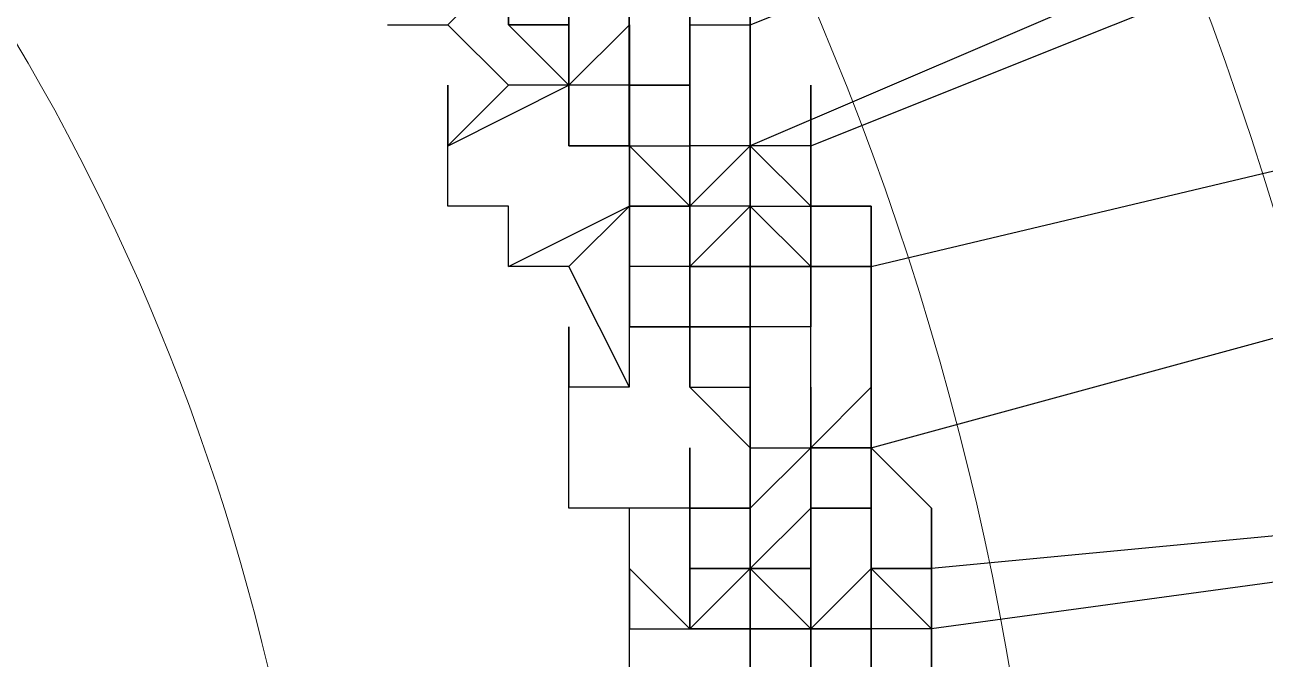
# Model space of a CAD drawing. Header units: inches. Extents: x 3324238 to 135265466, y -1036581 to 20094598.
# Drawn here: x 3353773.756 to 3353775.409, y -519268.471 to -519267.625 of the extents above; entities that cross this region are included whole.
import ezdxf

# ---------------------------------------------------------------- set-up
doc = ezdxf.new("R2010")
doc.units = ezdxf.units.IN
doc.header["$MEASUREMENT"] = 0
doc.layers.add('PDF_Geometry', color=7, linetype='Continuous')

msp = doc.modelspace()

# ---------------------------------------------------------------- linework, layer by layer
at = {"layer": 'PDF_Geometry', "color": 32, "lineweight": 13, "true_color": 0xdd6e00}
for points in [[(3353775.126, -519269.1555, 1), (3353767.23, -519269.1555), (3353767.23, -519332.0817)], [(3353774.1591, -519269.1555, 0.996627), (3353768.1968, -519269.1555), (3353768.1968, -519332.0817)]]:
    msp.add_lwpolyline(points, format="xyb", dxfattribs=at)
at = {"layer": 'PDF_Geometry', "lineweight": 25}
for points in [[(3353774.562, -519267.7052), (3353774.562, -519267.7858), (3353774.562, -519267.7052), (3353774.562, -519267.7858), (3353774.562, -519267.7052), (3353774.6425, -519267.7052), (3353774.6425, -519267.6246), (3353774.6425, -519267.544), (3353774.6425, -519267.6246), (3353774.6425, -519267.544), (3353774.6425, -519267.6246), (3353774.7231, -519267.6246), (3353776.3345, -519266.98), (3353776.3345, -519266.8995), (3353776.254, -519266.8995)], [(3353776.4151, -519267.0606), (3353774.7231, -519267.7858), (3353774.7231, -519267.7052), (3353774.7231, -519267.6246)], [(3353774.8037, -519267.7858), (3353776.4151, -519267.1412), (3353776.4151, -519267.0606)], [(3353774.6425, -519267.7052), (3353774.6425, -519267.7858), (3353774.6425, -519267.7052), (3353774.562, -519267.7052), (3353774.562, -519267.6246), (3353774.562, -519267.7052), (3353774.562, -519267.6246), (3353774.562, -519267.7052), (3353774.562, -519267.6246), (3353774.562, -519267.544), (3353774.4814, -519267.544), (3353774.562, -519267.544), (3353774.562, -519267.4635), (3353774.562, -519267.544), (3353774.6425, -519267.544), (3353774.6425, -519267.4635), (3353774.6425, -519267.544), (3353774.6425, -519267.4635), (3353774.6425, -519267.3829)], [(3353774.5619, -519267.6246), (3353774.5619, -519267.544), (3353774.5619, -519267.4635), (3353774.5619, -519267.3829)], [(3353774.8037, -519267.8663), (3353774.8037, -519267.9469), (3353774.7231, -519267.9469), (3353774.7231, -519267.8663), (3353774.7231, -519267.9469), (3353774.7231, -519267.8663), (3353774.7231, -519267.7858), (3353774.7231, -519267.8663), (3353774.6425, -519267.8663), (3353774.562, -519267.7858), (3353774.6425, -519267.7858), (3353774.6425, -519267.7052), (3353774.6425, -519267.6246), (3353774.6425, -519267.7052), (3353774.6425, -519267.6246), (3353774.6425, -519267.7052), (3353774.6425, -519267.6246), (3353774.7231, -519267.6246), (3353774.7231, -519267.544), (3353774.7231, -519267.6246)], [(3353774.6425, -519267.6246), (3353774.6425, -519267.5441)], [(3353774.7231, -519267.7858), (3353774.7231, -519267.8663), (3353774.7231, -519267.7858), (3353774.7231, -519267.8663), (3353774.7231, -519267.7858), (3353774.7231, -519267.7052), (3353774.7231, -519267.6246), (3353774.7231, -519267.544), (3353774.7231, -519267.6246), (3353774.7231, -519267.7052), (3353774.7231, -519267.7858), (3353774.7231, -519267.7052)], [(3353774.8842, -519267.8663), (3353774.8037, -519267.8663), (3353774.8037, -519267.7858), (3353774.8037, -519267.8663), (3353774.8037, -519267.9469), (3353774.8037, -519267.8663), (3353774.8842, -519267.8663), (3353774.8842, -519267.9469), (3353774.8842, -519267.8663), (3353774.8842, -519267.9469), (3353774.8037, -519267.9469), (3353774.8842, -519267.9469), (3353774.8842, -519267.8663), (3353774.8842, -519267.9469), (3353776.5763, -519267.544)], [(3353774.2397, -519267.6246), (3353774.3202, -519267.6246)], [(3353774.4814, -519267.6246), (3353774.4814, -519267.7052), (3353774.4814, -519267.7858), (3353774.4814, -519267.7052), (3353774.4008, -519267.6246)], [(3353774.4814, -519267.6246), (3353774.4814, -519267.7052), (3353774.4814, -519267.6246)], [(3353774.7231, -519267.9469), (3353774.7231, -519268.0275), (3353774.6425, -519268.0275), (3353774.6425, -519267.9469), (3353774.6425, -519267.8663), (3353774.6425, -519267.9469), (3353774.6425, -519267.8663), (3353774.562, -519267.8663), (3353774.562, -519267.9469), (3353774.562, -519267.8663), (3353774.562, -519267.7858), (3353774.562, -519267.7052), (3353774.4814, -519267.7052), (3353774.4814, -519267.6246)], [(3353774.562, -519267.7052), (3353774.4814, -519267.7052), (3353774.4814, -519267.6246)], [(3353774.4814, -519267.7052), (3353774.4814, -519267.6246)], [(3353774.4814, -519267.7052), (3353774.4814, -519267.6246), (3353774.4814, -519267.7052)], [(3353774.4814, -519267.7052), (3353774.4814, -519267.6246)], [(3353774.562, -519267.6246), (3353774.4814, -519267.7052)], [(3353774.4814, -519267.7052), (3353774.4814, -519267.6246)], [(3353774.5619, -519267.7052), (3353774.5619, -519267.6246)], [(3353774.5619, -519267.7052), (3353774.5619, -519267.6246)], [(3353774.562, -519267.6246), (3353774.562, -519267.7052), (3353774.562, -519267.6246)], [(3353774.6425, -519267.6246), (3353774.6425, -519267.7052), (3353774.6425, -519267.6246), (3353774.6425, -519267.7052), (3353774.6425, -519267.7858), (3353774.6425, -519267.8663), (3353774.6425, -519267.9469), (3353774.6425, -519267.8663), (3353774.6425, -519267.9469), (3353774.6425, -519267.8663), (3353774.6425, -519267.9469), (3353774.6425, -519268.0275), (3353774.6425, -519267.9469), (3353774.6425, -519267.8663), (3353774.6425, -519267.9469), (3353774.6425, -519268.0275), (3353774.6425, -519267.9469), (3353774.6425, -519267.8663), (3353774.562, -519267.8663), (3353774.6425, -519267.8663), (3353774.6425, -519267.9469), (3353774.6425, -519267.8663), (3353774.6425, -519267.7858)], [(3353774.6425, -519268.108), (3353774.6425, -519268.0275), (3353774.6425, -519268.108), (3353774.7231, -519268.1886), (3353774.7231, -519268.108), (3353774.7231, -519268.1886), (3353774.7231, -519268.2692), (3353774.7231, -519268.3498), (3353774.7231, -519268.2692), (3353774.7231, -519268.3498), (3353774.8037, -519268.3498), (3353774.8037, -519268.4303), (3353774.8037, -519268.3498), (3353774.8037, -519268.2692), (3353774.8037, -519268.3498), (3353774.8037, -519268.4303), (3353774.8037, -519268.3498), (3353774.8037, -519268.2692), (3353774.8037, -519268.3498), (3353774.8037, -519268.2692), (3353774.8037, -519268.1886), (3353774.8037, -519268.2692), (3353774.8037, -519268.3498), (3353774.8037, -519268.2692), (3353774.8037, -519268.1886), (3353774.8037, -519268.108), (3353774.8037, -519268.0275), (3353774.7231, -519268.0275), (3353774.7231, -519268.108), (3353774.7231, -519268.0275), (3353774.6425, -519268.0275), (3353774.562, -519268.0275), (3353774.562, -519267.9469), (3353774.562, -519268.0275), (3353774.562, -519267.9469), (3353774.562, -519268.0275), (3353774.562, -519267.9469), (3353774.562, -519268.0275), (3353774.6425, -519268.0275), (3353774.6425, -519268.108), (3353774.6425, -519268.0275), (3353774.6425, -519267.9469), (3353774.6425, -519268.0275), (3353774.6425, -519267.9469), (3353774.6425, -519268.0275), (3353774.6425, -519267.9469), (3353774.6425, -519268.0275), (3353774.6425, -519267.9469), (3353774.6425, -519268.0275), (3353774.6425, -519268.108), (3353774.6425, -519268.0275), (3353774.6425, -519268.108), (3353774.6425, -519268.0275), (3353774.562, -519268.0275), (3353774.6425, -519268.0275), (3353774.562, -519268.0275), (3353774.6425, -519268.0275), (3353774.7231, -519268.0275), (3353774.7231, -519267.9469), (3353774.7231, -519267.8663), (3353774.7231, -519267.9469), (3353774.7231, -519267.8663), (3353774.7231, -519267.9469), (3353774.6425, -519267.9469), (3353774.6425, -519267.8663), (3353774.6425, -519267.9469), (3353774.6425, -519267.8663), (3353774.6425, -519267.9469), (3353774.7231, -519267.8663), (3353774.7231, -519267.7858), (3353774.7231, -519267.8663), (3353774.7231, -519267.7858), (3353774.7231, -519267.8663), (3353774.7231, -519267.7858), (3353774.7231, -519267.7052), (3353774.7231, -519267.6246)], [(3353774.7231, -519267.6246), (3353774.7231, -519267.7052), (3353774.7231, -519267.7858), (3353774.7231, -519267.8663), (3353774.7231, -519267.7858), (3353774.7231, -519267.8663), (3353774.7231, -519267.9469), (3353774.7231, -519267.8663), (3353774.7231, -519267.7858), (3353774.6425, -519267.7858), (3353774.6425, -519267.8663), (3353774.6425, -519267.7858), (3353774.6425, -519267.8663), (3353774.6425, -519267.9469), (3353774.6425, -519268.0275), (3353774.6425, -519268.108), (3353774.7231, -519268.108), (3353774.7231, -519268.1886), (3353774.7231, -519268.108), (3353774.7231, -519268.0275), (3353774.7231, -519268.108), (3353774.7231, -519268.0275), (3353774.6425, -519268.0275), (3353774.562, -519268.0275), (3353774.562, -519267.9469)], [(3353774.562, -519267.7052), (3353774.562, -519267.6246)], [(3353774.6425, -519267.6246), (3353774.6425, -519267.7052), (3353774.6425, -519267.7858), (3353774.6425, -519267.8663), (3353774.6425, -519267.9469), (3353774.6425, -519268.0275), (3353774.6425, -519267.9469), (3353774.6425, -519268.0275), (3353774.6425, -519267.9469), (3353774.6425, -519268.0275), (3353774.6425, -519267.9469), (3353774.6425, -519268.0275), (3353774.6425, -519267.9469), (3353774.6425, -519268.0275), (3353774.6425, -519267.9469), (3353774.6425, -519268.0275), (3353774.6425, -519267.9469), (3353774.6425, -519267.8663), (3353774.6425, -519267.9469), (3353774.6425, -519267.8663), (3353774.6425, -519267.9469), (3353774.6425, -519267.8663), (3353774.6425, -519267.9469), (3353774.7231, -519267.9469), (3353774.7231, -519267.8663), (3353774.8037, -519267.9469), (3353774.8037, -519267.8663), (3353774.8037, -519267.7858)], [(3353774.6425, -519267.7052), (3353774.6425, -519267.6246)], [(3353774.7231, -519267.6246), (3353774.7231, -519267.7052), (3353774.7231, -519267.7858), (3353774.8037, -519267.8663), (3353774.8037, -519267.9469), (3353774.8842, -519267.9469), (3353774.8842, -519268.0275), (3353774.8842, -519268.108), (3353774.8842, -519268.1886), (3353774.8842, -519268.2692), (3353774.8842, -519268.1886), (3353774.8842, -519268.2692), (3353774.8037, -519268.2692), (3353774.8037, -519268.3498), (3353774.8037, -519268.2692), (3353774.8037, -519268.3498), (3353774.8037, -519268.4303), (3353774.8037, -519268.5109)], [(3353774.7231, -519267.7052), (3353774.7231, -519267.6246)], [(3353774.8842, -519268.108), (3353774.8842, -519268.0275), (3353774.8842, -519267.9469), (3353774.8037, -519267.9469), (3353774.8037, -519267.8663), (3353774.8037, -519267.9469), (3353774.8037, -519267.8663), (3353774.8037, -519267.9469), (3353774.7231, -519267.9469), (3353774.7231, -519268.0275), (3353774.7231, -519267.9469), (3353774.6425, -519267.9469), (3353774.6425, -519268.0275), (3353774.6425, -519267.9469), (3353774.6425, -519268.0275), (3353774.562, -519268.0275), (3353774.562, -519267.9469), (3353774.562, -519267.8663), (3353774.562, -519267.7858), (3353774.562, -519267.8663), (3353774.562, -519267.9469), (3353774.562, -519267.8663), (3353774.562, -519267.9469), (3353774.562, -519267.8663), (3353774.4814, -519267.9469), (3353774.4008, -519267.9469), (3353774.4008, -519267.8663), (3353774.3202, -519267.8663), (3353774.3202, -519267.7858), (3353774.4008, -519267.7052)], [(3353774.3202, -519267.7858), (3353774.3202, -519267.7052)], [(3353774.3203, -519267.7858), (3353774.4814, -519267.7052)], [(3353774.5619, -519267.7858), (3353774.5619, -519267.7052)], [(3353774.6425, -519267.7052), (3353774.562, -519267.7052)], [(3353774.6425, -519267.7052), (3353774.562, -519267.7052)], [(3353774.7231, -519267.7858), (3353774.7231, -519267.7052), (3353774.7231, -519267.7858), (3353774.7231, -519267.8663), (3353774.8037, -519267.9469), (3353774.8037, -519267.8663), (3353774.8037, -519267.9469), (3353774.8037, -519267.8663), (3353774.8037, -519267.9469), (3353774.8037, -519267.8663), (3353774.8037, -519267.9469), (3353774.8037, -519268.0275), (3353774.7231, -519268.0275), (3353774.7231, -519267.9469), (3353774.7231, -519268.0275), (3353774.7231, -519268.108), (3353774.7231, -519268.1886), (3353774.7231, -519268.108), (3353774.7231, -519268.1886), (3353774.7231, -519268.2692), (3353774.7231, -519268.3498), (3353774.7231, -519268.2692), (3353774.7231, -519268.3498), (3353774.7231, -519268.2692), (3353774.7231, -519268.1886), (3353774.7231, -519268.108), (3353774.7231, -519268.1886), (3353774.7231, -519268.108), (3353774.7231, -519268.1886), (3353774.7231, -519268.2692), (3353774.7231, -519268.3498), (3353774.7231, -519268.2692), (3353774.6425, -519268.2692), (3353774.6425, -519268.1886), (3353774.6425, -519268.2692), (3353774.6425, -519268.1886), (3353774.6425, -519268.2692), (3353774.6425, -519268.1886)], [(3353774.6425, -519267.8663), (3353774.6425, -519267.7858), (3353774.6425, -519267.7052), (3353774.6425, -519267.7858)], [(3353774.7231, -519267.7858), (3353774.7231, -519267.7052)], [(3353774.7231, -519267.7858), (3353774.7231, -519267.7052)], [(3353774.7231, -519267.7052), (3353774.7231, -519267.7858)], [(3353774.7231, -519267.7858), (3353774.7231, -519267.7052)], [(3353774.7231, -519267.7858), (3353774.7231, -519267.7052)], [(3353774.7231, -519267.7858), (3353774.7231, -519267.7052)], [(3353774.7231, -519267.7857), (3353774.7231, -519267.7052)], [(3353774.8842, -519267.9469), (3353774.8037, -519267.9469), (3353774.8037, -519268.0275), (3353774.8037, -519267.9469), (3353774.8037, -519267.8663), (3353774.8037, -519267.9469), (3353774.8037, -519267.8663), (3353774.8037, -519267.7858), (3353774.8037, -519267.7052), (3353774.8037, -519267.7858), (3353774.8037, -519267.8663), (3353774.8037, -519267.9469), (3353774.8037, -519268.0275), (3353774.8037, -519267.9469)], [(3353774.8037, -519267.7858), (3353774.8037, -519267.7052)], [(3353774.8037, -519267.7858), (3353774.8037, -519267.7052)], [(3353774.8842, -519268.5109), (3353774.8842, -519268.4303), (3353774.8842, -519268.5109), (3353774.8842, -519268.4303), (3353774.8842, -519268.5109), (3353774.8842, -519268.4303), (3353774.8842, -519268.3498), (3353774.8842, -519268.2692), (3353774.8842, -519268.1886), (3353774.8842, -519268.2692), (3353774.8842, -519268.1886), (3353774.8842, -519268.2692), (3353774.8842, -519268.1886), (3353774.8842, -519268.2692), (3353774.8842, -519268.1886), (3353774.8842, -519268.108), (3353774.8842, -519268.1886), (3353776.6568, -519267.7052)], [(3353774.562, -519267.7858), (3353774.4814, -519267.7858), (3353774.562, -519267.7858)], [(3353774.562, -519267.7858), (3353774.562, -519267.8663)], [(3353774.6425, -519267.8663), (3353774.7231, -519267.7858)], [(3353774.7231, -519267.8663), (3353774.7231, -519267.7858)], [(3353774.7231, -519267.8663), (3353774.7231, -519267.7858)], [(3353774.7231, -519267.8663), (3353774.7231, -519267.7858)], [(3353774.7231, -519267.7858), (3353774.7231, -519267.8663)], [(3353774.7231, -519267.8663), (3353774.7231, -519267.7858)], [(3353774.7231, -519267.8663), (3353774.7231, -519267.7858)], [(3353774.7231, -519267.8663), (3353774.7231, -519267.7858)], [(3353774.8037, -519267.7858), (3353774.7231, -519267.7858)], [(3353774.8037, -519267.8663), (3353774.8037, -519267.7858)], [(3353774.8037, -519267.8663), (3353774.8037, -519267.7858)], [(3353774.8037, -519267.8663), (3353774.8037, -519267.7858)], [(3353774.8037, -519267.8663), (3353774.8037, -519267.7858)], [(3353774.8037, -519267.9469), (3353774.8037, -519267.8663), (3353774.8037, -519267.7858)], [(3353774.4008, -519267.9469), (3353774.5619, -519267.8663)], [(3353774.5619, -519267.8663), (3353774.6425, -519267.8663)], [(3353776.6568, -519268.1886), (3353774.9648, -519268.3498), (3353774.8842, -519268.3498), (3353774.9648, -519268.3498), (3353774.8842, -519268.3498), (3353774.8842, -519268.2692), (3353774.8842, -519268.3498), (3353774.8842, -519268.4303), (3353774.8842, -519268.5109), (3353774.8842, -519268.4303), (3353774.8842, -519268.3498), (3353774.8842, -519268.2692), (3353774.8842, -519268.1886), (3353774.8842, -519268.108), (3353774.8037, -519268.1886), (3353774.8037, -519268.2692), (3353774.8037, -519268.1886), (3353774.7231, -519268.2692), (3353774.7231, -519268.1886), (3353774.7231, -519268.108), (3353774.7231, -519268.0275), (3353774.6425, -519268.0275), (3353774.6425, -519267.9469), (3353774.562, -519267.9469), (3353774.562, -519267.8663)], [(3353774.6425, -519268.0275), (3353774.6425, -519267.9469), (3353774.6425, -519267.8663)], [(3353774.6425, -519267.9469), (3353774.6425, -519267.8663)], [(3353774.6425, -519267.9469), (3353774.6425, -519267.8663)], [(3353774.7231, -519267.8663), (3353774.8037, -519267.8663)], [(3353774.8037, -519267.9469), (3353774.8037, -519267.8663)], [(3353774.8037, -519267.9469), (3353774.8037, -519267.8663)], [(3353774.8037, -519267.9469), (3353774.8037, -519267.8663)], [(3353774.8037, -519267.9469), (3353774.8037, -519267.8663)], [(3353774.8037, -519267.9469), (3353774.8037, -519267.8663)], [(3353774.8037, -519267.9469), (3353774.8037, -519267.8663)], [(3353774.8037, -519267.9469), (3353774.8037, -519267.8663)], [(3353774.8037, -519267.9469), (3353774.8037, -519267.8663)], [(3353774.8037, -519267.9469), (3353774.8037, -519267.8663)], [(3353774.8037, -519267.9469), (3353774.8037, -519267.8663)], [(3353774.8037, -519267.9469), (3353774.8037, -519267.8663)], [(3353774.8037, -519267.9469), (3353774.8037, -519267.8663)], [(3353774.8037, -519267.8663), (3353774.8037, -519267.9469)], [(3353774.562, -519268.108), (3353774.4814, -519267.9469)], [(3353774.562, -519268.0275), (3353774.562, -519267.9469)], [(3353774.6425, -519268.0275), (3353774.6425, -519267.9469)], [(3353774.6425, -519267.9469), (3353774.6425, -519268.0275), (3353774.6425, -519267.9469)], [(3353774.6425, -519268.0275), (3353774.6425, -519267.9469)], [(3353774.6425, -519267.9469), (3353774.6425, -519268.0275)], [(3353774.7231, -519268.108), (3353774.7231, -519268.0275), (3353774.7231, -519267.9469), (3353774.7231, -519268.0275)], [(3353774.8037, -519267.9469), (3353774.7231, -519267.9469), (3353774.8037, -519267.9469)], [(3353774.7231, -519268.0275), (3353774.7231, -519267.9469)], [(3353774.7231, -519268.0275), (3353774.7231, -519267.9469)], [(3353774.7231, -519268.0275), (3353774.7231, -519267.9469)], [(3353774.7231, -519268.0275), (3353774.7231, -519267.9469)], [(3353774.7231, -519268.0275), (3353774.7231, -519267.9469)], [(3353774.8037, -519268.1886), (3353774.8037, -519268.108), (3353774.8037, -519268.1886), (3353774.8842, -519268.1886), (3353774.9648, -519268.2692), (3353774.9648, -519268.3498), (3353774.9648, -519268.2692), (3353774.9648, -519268.3498), (3353774.8842, -519268.3498), (3353774.8842, -519268.2692), (3353774.8842, -519268.3498), (3353774.8842, -519268.2692), (3353774.8842, -519268.1886), (3353774.8842, -519268.108), (3353774.8842, -519268.1886), (3353774.8842, -519268.108), (3353774.8842, -519268.0275), (3353774.8842, -519267.9469), (3353774.8842, -519268.0275), (3353774.8842, -519268.108), (3353774.8842, -519268.1886), (3353774.8842, -519268.108), (3353774.8842, -519268.0275), (3353774.8842, -519268.108), (3353774.8842, -519268.1886), (3353774.8842, -519268.2692), (3353774.8842, -519268.1886), (3353774.8842, -519268.2692), (3353774.8842, -519268.3498), (3353774.8842, -519268.4303), (3353774.8037, -519268.4303), (3353774.8037, -519268.5109), (3353774.8037, -519268.4303), (3353774.8842, -519268.4303), (3353774.8842, -519268.3498)], [(3353774.8037, -519268.108), (3353774.8037, -519268.0275), (3353774.8037, -519267.9469)], [(3353774.8842, -519268.0275), (3353774.8842, -519267.9469)], [(3353774.8842, -519268.108), (3353774.8842, -519268.0275), (3353774.8842, -519268.108), (3353774.8842, -519268.0275), (3353774.8842, -519267.9469)], [(3353774.8842, -519268.0275), (3353774.8842, -519267.9469)], [(3353774.8842, -519268.0275), (3353774.8842, -519267.9469)], [(3353774.8842, -519268.0275), (3353774.8842, -519267.9469), (3353774.8842, -519268.0275), (3353774.8842, -519267.9469)], [(3353774.8842, -519268.0275), (3353774.8842, -519267.9469)], [(3353774.8842, -519268.0275), (3353774.8842, -519267.9469)], [(3353774.4814, -519268.2692), (3353774.4814, -519268.1886), (3353774.4814, -519268.108), (3353774.4814, -519268.0275)], [(3353774.5619, -519268.0275), (3353774.5619, -519268.108)], [(3353774.7231, -519268.0275), (3353774.6425, -519268.0275)], [(3353774.6425, -519268.108), (3353774.6425, -519268.0275)], [(3353774.7231, -519268.1886), (3353774.8037, -519268.1886), (3353774.8037, -519268.108), (3353774.8037, -519268.0275)], [(3353774.7231, -519268.5109), (3353774.7231, -519268.4303), (3353774.7231, -519268.3498), (3353774.7231, -519268.4303), (3353774.7231, -519268.3498), (3353774.7231, -519268.2692), (3353774.7231, -519268.3498), (3353774.7231, -519268.2692), (3353774.7231, -519268.3498), (3353774.7231, -519268.2692), (3353774.7231, -519268.3498), (3353774.7231, -519268.2692), (3353774.7231, -519268.1886), (3353774.7231, -519268.2692), (3353774.7231, -519268.3498), (3353774.7231, -519268.2692), (3353774.7231, -519268.1886), (3353774.7231, -519268.2692), (3353774.7231, -519268.1886), (3353774.7231, -519268.2692), (3353774.7231, -519268.1886), (3353774.7231, -519268.108), (3353774.7231, -519268.0275), (3353774.7231, -519268.108), (3353774.7231, -519268.1886), (3353774.7231, -519268.108)], [(3353774.7231, -519268.108), (3353774.7231, -519268.0275)], [(3353774.8842, -519268.108), (3353774.8842, -519268.0275)], [(3353774.8842, -519268.108), (3353774.8842, -519268.0275)], [(3353774.5619, -519268.108), (3353774.4814, -519268.108)], [(3353774.562, -519268.5109), (3353774.562, -519268.4303), (3353774.6425, -519268.4303), (3353774.6425, -519268.3498), (3353774.6425, -519268.4303), (3353774.6425, -519268.3498), (3353774.6425, -519268.2692), (3353774.7231, -519268.2692), (3353774.6425, -519268.2692), (3353774.6425, -519268.3498), (3353774.7231, -519268.3498), (3353774.7231, -519268.2692), (3353774.7231, -519268.3498), (3353774.7231, -519268.2692), (3353774.7231, -519268.3498), (3353774.7231, -519268.2692), (3353774.7231, -519268.3498), (3353774.8037, -519268.2692), (3353774.8037, -519268.1886), (3353774.8037, -519268.2692), (3353774.8037, -519268.1886), (3353774.8037, -519268.2692), (3353774.8037, -519268.1886), (3353774.8037, -519268.2692), (3353774.8037, -519268.3498), (3353774.8037, -519268.4303), (3353774.8037, -519268.5109), (3353774.8037, -519268.4303), (3353774.8037, -519268.3498), (3353774.8037, -519268.2692), (3353774.8037, -519268.1886), (3353774.8037, -519268.108), (3353774.8037, -519268.1886), (3353774.8037, -519268.2692), (3353774.8037, -519268.1886), (3353774.8037, -519268.2692)], [(3353774.7231, -519268.1886), (3353774.7231, -519268.108)], [(3353774.7231, -519268.1886), (3353774.7231, -519268.108)], [(3353774.7231, -519268.1886), (3353774.7231, -519268.108)], [(3353774.7231, -519268.1886), (3353774.7231, -519268.108)], [(3353774.7231, -519268.1886), (3353774.7231, -519268.108)], [(3353774.7231, -519268.1886), (3353774.7231, -519268.108)], [(3353774.7231, -519268.1886), (3353774.7231, -519268.108)], [(3353774.7231, -519268.1886), (3353774.7231, -519268.108)], [(3353774.8037, -519268.1886), (3353774.8037, -519268.108)], [(3353774.8842, -519268.1886), (3353774.8842, -519268.108)], [(3353774.8842, -519268.1886), (3353774.8842, -519268.108)], [(3353774.8842, -519268.1886), (3353774.8842, -519268.108)], [(3353774.8842, -519268.3498), (3353774.8842, -519268.2692), (3353774.8842, -519268.1886), (3353774.8842, -519268.108)], [(3353774.8843, -519268.1886), (3353774.8843, -519268.108)], [(3353776.7374, -519268.2692), (3353776.7374, -519268.1886), (3353776.818, -519268.1886), (3353776.818, -519268.108), (3353776.7374, -519268.108), (3353776.7374, -519268.1886), (3353774.9648, -519268.4303)], [(3353774.6425, -519268.3498), (3353774.6425, -519268.4303), (3353774.7231, -519268.4303), (3353774.7231, -519268.3498), (3353774.7231, -519268.2692), (3353774.7231, -519268.3498), (3353774.7231, -519268.2692), (3353774.7231, -519268.1886), (3353774.7231, -519268.2692), (3353774.6425, -519268.2692), (3353774.6425, -519268.1886), (3353774.6425, -519268.2692), (3353774.6425, -519268.3498), (3353774.7231, -519268.3498), (3353774.6425, -519268.3498), (3353774.6425, -519268.4303), (3353774.6425, -519268.3498), (3353774.6425, -519268.4303), (3353774.562, -519268.3498), (3353774.562, -519268.2692)], [(3353774.7231, -519268.3498), (3353774.7231, -519268.2692), (3353774.7231, -519268.1886)], [(3353774.7231, -519268.2692), (3353774.7231, -519268.1886)], [(3353774.8037, -519268.2692), (3353774.8037, -519268.1886)], [(3353774.8037, -519268.2692), (3353774.8037, -519268.1886)], [(3353774.8037, -519268.2692), (3353774.8037, -519268.1886)], [(3353774.8037, -519268.2692), (3353774.8037, -519268.1886)], [(3353774.8037, -519268.2692), (3353774.8037, -519268.1886)], [(3353774.8842, -519268.1886), (3353774.8037, -519268.1886)], [(3353774.8037, -519268.2692), (3353774.8037, -519268.1886)], [(3353774.8037, -519268.2692), (3353774.8037, -519268.1886)], [(3353774.8037, -519268.2692), (3353774.8037, -519268.1886)], [(3353774.8842, -519268.2692), (3353774.8842, -519268.1886)], [(3353774.8842, -519268.2692), (3353774.8842, -519268.1886)], [(3353774.8842, -519268.1886), (3353774.8842, -519268.2692)], [(3353774.8842, -519268.3498), (3353774.8842, -519268.2692), (3353774.8842, -519268.1886), (3353774.8842, -519268.2692)], [(3353774.8842, -519268.2692), (3353774.8842, -519268.1886)], [(3353774.8842, -519268.2692), (3353774.8842, -519268.1886)], [(3353774.8842, -519268.1886), (3353774.8842, -519268.2692), (3353774.8842, -519268.1886)], [(3353774.8842, -519268.2692), (3353774.8842, -519268.1886)], [(3353774.8842, -519268.2692), (3353774.8842, -519268.1886)], [(3353774.8842, -519268.2692), (3353774.8842, -519268.1886)], [(3353774.8842, -519268.2692), (3353774.8842, -519268.1886)], [(3353774.8842, -519268.2692), (3353774.8842, -519268.1886)], [(3353774.8842, -519268.2692), (3353774.8842, -519268.1886)], [(3353774.8842, -519268.2692), (3353774.8842, -519268.1886)], [(3353774.8843, -519268.2692), (3353774.8843, -519268.1886)], [(3353774.562, -519268.2692), (3353774.4814, -519268.2692)], [(3353774.6425, -519268.2692), (3353774.5619, -519268.2692)], [(3353774.9648, -519268.5109), (3353774.9648, -519268.4303), (3353774.8842, -519268.4303), (3353774.8842, -519268.5109), (3353774.8842, -519268.4303), (3353774.8842, -519268.3498), (3353774.9648, -519268.4303), (3353774.9648, -519268.3498), (3353774.8842, -519268.3498), (3353774.8842, -519268.2692), (3353774.8842, -519268.3498), (3353774.8842, -519268.2692), (3353774.8842, -519268.3498), (3353774.8842, -519268.2692), (3353774.8842, -519268.3498), (3353774.8842, -519268.2692), (3353774.8842, -519268.3498), (3353774.8842, -519268.2692), (3353774.8842, -519268.3498), (3353774.8037, -519268.4303), (3353774.7231, -519268.4303), (3353774.7231, -519268.3498), (3353774.7231, -519268.4303), (3353774.7231, -519268.3498), (3353774.6425, -519268.4303), (3353774.7231, -519268.4303), (3353774.7231, -519268.5109), (3353774.7231, -519268.4303), (3353774.6425, -519268.4303), (3353774.6425, -519268.3498), (3353774.6425, -519268.4303), (3353774.6425, -519268.3498), (3353774.6425, -519268.4303), (3353774.6425, -519268.3498), (3353774.7231, -519268.3498), (3353774.7231, -519268.4303), (3353774.7231, -519268.3498), (3353774.7231, -519268.2692), (3353774.7231, -519268.3498), (3353774.7231, -519268.2692), (3353774.7231, -519268.3498), (3353774.7231, -519268.4303), (3353774.6425, -519268.4303)], [(3353774.7231, -519268.4303), (3353774.7231, -519268.3498), (3353774.7231, -519268.2692)], [(3353774.7231, -519268.3497), (3353774.7231, -519268.2692)], [(3353774.7231, -519268.4303), (3353774.7231, -519268.3498), (3353774.7231, -519268.2692)], [(3353774.7231, -519268.3498), (3353774.7231, -519268.2692)], [(3353774.8037, -519268.3498), (3353774.8037, -519268.2692)], [(3353774.8037, -519268.3498), (3353774.8037, -519268.2692)], [(3353774.8037, -519268.3498), (3353774.8037, -519268.2692)], [(3353774.8037, -519268.3498), (3353774.8037, -519268.2692)], [(3353774.8037, -519268.3498), (3353774.8037, -519268.2692)], [(3353774.8842, -519268.2692), (3353774.8037, -519268.2692)], [(3353774.8842, -519268.2692), (3353774.8037, -519268.2692)], [(3353774.8842, -519268.2692), (3353774.8037, -519268.2692)], [(3353774.8037, -519268.2692), (3353774.8842, -519268.2692), (3353774.8037, -519268.2692)], [(3353774.8037, -519268.2692), (3353774.8842, -519268.2692)], [(3353774.8037, -519268.2692), (3353774.8842, -519268.2692)], [(3353774.8842, -519268.3498), (3353774.8842, -519268.2692)], [(3353774.8842, -519268.3498), (3353774.8842, -519268.2692)], [(3353774.8842, -519268.3498), (3353774.8842, -519268.2692)], [(3353774.8842, -519268.4303), (3353774.8842, -519268.3498), (3353774.8842, -519268.2692)], [(3353774.9648, -519268.2692), (3353774.9648, -519268.3498), (3353774.9648, -519268.4303), (3353774.9648, -519268.3498), (3353774.9648, -519268.4303), (3353774.9648, -519268.5109), (3353774.9648, -519268.4303), (3353774.9648, -519268.3498), (3353774.9648, -519268.4303)], [(3353774.562, -519268.4303), (3353774.6425, -519268.4303), (3353774.7231, -519268.4303), (3353774.7231, -519268.3498), (3353774.7231, -519268.4303), (3353774.7231, -519268.5109), (3353774.7231, -519268.5915), (3353774.7231, -519268.672), (3353774.7231, -519268.7526), (3353774.7231, -519268.8332), (3353774.7231, -519268.7526), (3353774.7231, -519268.8332), (3353774.8037, -519268.8332), (3353774.8037, -519268.7526), (3353774.8037, -519268.672), (3353774.8037, -519268.7526), (3353774.8842, -519268.7526), (3353774.8842, -519268.8332)], [(3353774.6425, -519268.4303), (3353774.7231, -519268.4303), (3353774.7231, -519268.3498)], [(3353774.7231, -519268.4303), (3353774.7231, -519268.3498)], [(3353774.8037, -519268.5109), (3353774.8037, -519268.4303), (3353774.8037, -519268.3498), (3353774.7231, -519268.3498), (3353774.7231, -519268.4303), (3353774.7231, -519268.3498), (3353774.7231, -519268.4303), (3353774.7231, -519268.3498), (3353774.8037, -519268.4303), (3353774.7231, -519268.4303), (3353774.7231, -519268.5109), (3353774.7231, -519268.4303), (3353774.7231, -519268.3498), (3353774.7231, -519268.4303), (3353774.8037, -519268.4303), (3353774.8037, -519268.5109)], [(3353774.8037, -519268.4303), (3353774.8037, -519268.3498)], [(3353774.8037, -519268.4303), (3353774.8037, -519268.3498)], [(3353774.8842, -519268.4303), (3353774.8842, -519268.3497)], [(3353774.8842, -519268.4303), (3353774.8842, -519268.3498)], [(3353774.8842, -519268.4303), (3353774.8842, -519268.3498)], [(3353774.8842, -519268.4303), (3353774.8842, -519268.3498)], [(3353774.8842, -519268.4303), (3353774.8842, -519268.3498), (3353774.8842, -519268.4303)], [(3353774.8842, -519268.4303), (3353774.8842, -519268.3498)], [(3353774.9648, -519268.3497), (3353774.9648, -519268.4303)], [(3353774.9648, -519268.4303), (3353774.9648, -519268.3498)], [(3353774.9648, -519268.4303), (3353774.9648, -519268.3498)], [(3353774.7231, -519268.4303), (3353774.7231, -519268.5109), (3353774.7231, -519268.5915), (3353774.7231, -519268.672), (3353774.7231, -519268.7526), (3353774.7231, -519268.8332), (3353774.7231, -519268.7526), (3353774.7231, -519268.672), (3353774.7231, -519268.7526), (3353774.8037, -519268.7526), (3353774.8037, -519268.672), (3353774.8037, -519268.7526), (3353774.8037, -519268.672), (3353774.8037, -519268.5915)], [(3353774.8037, -519268.5915), (3353774.8037, -519268.5109), (3353774.8037, -519268.4303)], [(3353774.8842, -519268.5109), (3353774.8842, -519268.4303)], [(3353774.9648, -519268.5109), (3353774.8842, -519268.5109), (3353774.8842, -519268.4303)], [(3353774.8842, -519268.5109), (3353774.8842, -519268.5915), (3353774.8842, -519268.5109), (3353774.8842, -519268.4303)], [(3353774.9648, -519268.4303), (3353774.8842, -519268.4303)], [(3353774.8843, -519268.5109), (3353774.8843, -519268.4303)], [(3353774.9648, -519268.5109), (3353774.9648, -519268.4303)]]:
    msp.add_lwpolyline(points, dxfattribs=at)
for points in [[(3353774.4814, -519267.4635), (3353774.4814, -519267.3829), (3353774.4814, -519267.4635), (3353774.4814, -519267.544), (3353774.4814, -519267.6246), (3353774.4814, -519267.7052), (3353774.4814, -519267.6246), (3353774.4814, -519267.7052), (3353774.4814, -519267.6246), (3353774.4814, -519267.544), (3353774.4814, -519267.6246), (3353774.4008, -519267.6246), (3353774.4008, -519267.544), (3353774.4008, -519267.6246), (3353774.4008, -519267.544), (3353774.4008, -519267.4635), (3353774.4008, -519267.544), (3353774.4008, -519267.6246), (3353774.4008, -519267.544), (3353774.4008, -519267.4635), (3353774.4008, -519267.544), (3353774.4814, -519267.544)], [(3353774.4814, -519267.7858), (3353774.4814, -519267.7052), (3353774.4008, -519267.7052), (3353774.3202, -519267.6246), (3353774.4008, -519267.544), (3353774.4008, -519267.4635), (3353774.4008, -519267.544), (3353774.4008, -519267.6246), (3353774.4814, -519267.6246), (3353774.4814, -519267.544), (3353774.562, -519267.544), (3353774.4814, -519267.544), (3353774.4814, -519267.6246), (3353774.4814, -519267.7052)], [(3353774.4814, -519267.544), (3353774.4814, -519267.6246), (3353774.4814, -519267.7052), (3353774.4814, -519267.6246)], [(3353774.4814, -519267.6246), (3353774.4814, -519267.7052)], [(3353774.7231, -519267.7052), (3353774.7231, -519267.7858), (3353774.7231, -519267.7052), (3353774.7231, -519267.6246)], [(3353774.3202, -519267.7052), (3353774.3202, -519267.7858)], [(3353774.562, -519267.7858), (3353774.562, -519267.8663), (3353774.562, -519267.7858), (3353774.562, -519267.8663), (3353774.562, -519267.7858), (3353774.562, -519267.7052), (3353774.562, -519267.7858), (3353774.562, -519267.7052)], [(3353774.562, -519267.7052), (3353774.562, -519267.7858)], [(3353774.7231, -519267.7052), (3353774.7231, -519267.7858)], [(3353774.8037, -519267.7858), (3353774.8037, -519267.8663)], [(3353774.7231, -519267.9469), (3353774.7231, -519268.0275)], [(3353774.8842, -519268.108), (3353774.8842, -519268.0275), (3353774.8842, -519267.9469), (3353774.8842, -519268.0275), (3353774.8842, -519267.9469), (3353774.8842, -519268.0275)], [(3353774.4814, -519268.0275), (3353774.4814, -519268.108)], [(3353774.7231, -519268.0275), (3353774.7231, -519268.108), (3353774.7231, -519268.1886), (3353774.7231, -519268.108)], [(3353774.8037, -519268.2692), (3353774.8037, -519268.3498), (3353774.8037, -519268.2692), (3353774.8037, -519268.1886)], [(3353774.8037, -519268.1886), (3353774.8037, -519268.2692)], [(3353774.7231, -519268.2692), (3353774.7231, -519268.3498), (3353774.7231, -519268.4303), (3353774.7231, -519268.3498)], [(3353774.8037, -519268.2692), (3353774.8037, -519268.3498)], [(3353774.8842, -519268.2692), (3353774.8842, -519268.3498)], [(3353774.562, -519268.3498), (3353774.562, -519268.4303)], [(3353774.8037, -519268.3498), (3353774.8037, -519268.4303)], [(3353774.8842, -519268.3498), (3353774.8842, -519268.4303)]]:
    msp.add_lwpolyline(points, close=True, dxfattribs=at)
at = {"layer": 'PDF_Geometry', "color": 32, "lineweight": 13, "true_color": 0xdd6e00}
for centre, radius, start, end in [((3353771.178, -519269.1477), 11.9248, 0.35001, 179.64999), ((3353771.178, -519269.154), 11.4414, 0.39628, 179.60372), ((3353771.178, -519269.1558), 10.4746, 0.44244, 179.55756), ((3353771.178, -519269.1558), 9.9106, 0.46772, 179.53228), ((3353771.178, -519269.1429), 8.9437, 0.43566, 179.56434), ((3353771.178, -519269.1496), 8.4603, 0.50592, 179.49408), ((3353771.178, -519269.1559), 7.413, 0.62618, 179.37382), ((3353771.178, -519269.1559), 6.9296, 0.67012, 179.32988), ((3353771.178, -519269.1437), 5.9627, 0.66132, 179.33868), ((3353771.178, -519269.1506), 5.4794, 0.7915, 179.2085), ((3353771.178, -519269.1562), 4.4322, 1.0513, 178.9487)]:
    msp.add_arc(centre, radius, start, end, dxfattribs=at)

doc.saveas('drawing.dxf')
